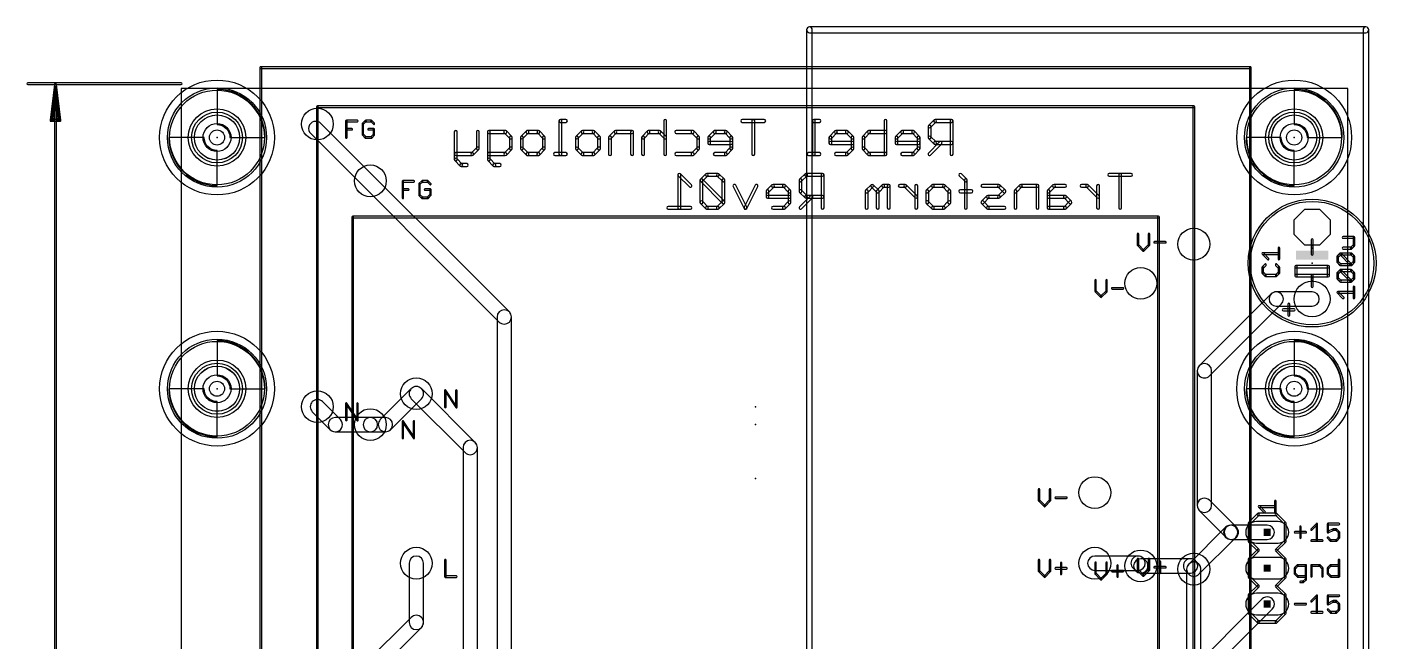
# Model space of a CAD drawing. Extents: x -11 to 85, y -7 to 98.
# Drawn here: x -10.9 to 84.5, y 54.5 to 98 of the extents above; entities that cross this region are included whole.
import ezdxf

# ---------------------------------------------------------------- set-up
doc = ezdxf.new("R2010")
doc.units = 0
for name, color, linetype in [('1', 14, 'CONTINUOUS'), ('16', 174, 'CONTINUOUS'), ('17', 94, 'CONTINUOUS'), ('20', 178, 'CONTINUOUS'), ('21', 251, 'CONTINUOUS'), ('22', 251, 'CONTINUOUS'), ('23', 178, 'CONTINUOUS'), ('25', 251, 'CONTINUOUS'), ('27', 251, 'CONTINUOUS'), ('39', 14, 'CONTINUOUS'), ('40', 174, 'CONTINUOUS'), ('41', 14, 'CONTINUOUS'), ('42', 174, 'CONTINUOUS'), ('43', 94, 'CONTINUOUS'), ('47', 251, 'CONTINUOUS'), ('51', 251, 'CONTINUOUS')]:
    doc.layers.add(name, color=color, linetype=linetype)

# ---------------------------------------------------------------- blocks, each defined once
blk = doc.blocks.new('RECT')
blk.add_solid([(-0.5, -0.5), (0.5, -0.5), (-0.5, 0.5), (0.5, 0.5)])
blk = doc.blocks.new('ROUNDP')
blk.add_circle((0, 0), 0.5)
blk = doc.blocks.new('OCTAGONP')
blk.add_lwpolyline([(-0.5, -0.2071), (-0.5, 0.2071), (-0.2071, 0.5), (0.2071, 0.5), (0.5, 0.2071), (0.5, -0.2071), (0.2071, -0.5), (-0.2071, -0.5)], close=True)
blk = doc.blocks.new('LONGP100')
blk.add_lwpolyline([(-0.5, -0.5), (0.5, -0.5, 1), (0.5, 0.5), (-0.5, 0.5, 1)], format="xyb", close=True)

msp = doc.modelspace()

# ---------------------------------------------------------------- linework, layer by layer
at = {"layer": '1'}
for points in [[(77.1108, 79.0992), (72.0308, 74.0192, 1), (72.7492, 73.3008), (77.8292, 78.3808, 1)], [(80.01, 79.248), (77.47, 79.248, 1), (77.47, 78.232), (80.01, 78.232, 1)], [(71.882, 73.66), (71.882, 64.135, 1), (72.898, 64.135), (72.898, 73.66, 1)], [(72.0308, 63.7758), (73.9358, 61.8708, 1), (74.6542, 62.5892), (72.7492, 64.4942, 1)], [(73.8908, 62.5892), (71.2808, 59.9792, 1), (71.9992, 59.2608), (74.6092, 61.8708, 1)], [(74.295, 62.738), (74.25, 62.738, 1), (74.25, 61.722), (74.295, 61.722, 1)], [(76.835, 62.738), (74.295, 62.738, 1), (74.295, 61.722), (76.835, 61.722, 1)], [(64.64, 59.532), (67.7, 59.532, 1), (67.7, 60.548), (64.64, 60.548, 1)], [(67.3408, 59.6808), (67.5308, 59.4908, 1), (68.2492, 60.2092), (68.0592, 60.3992, 1)], [(67.89, 59.342), (71.41, 59.342, 1), (71.41, 60.358), (67.89, 60.358, 1)], [(71.0508, 59.4908), (71.2808, 59.2608, 1), (71.9992, 59.9792), (71.7692, 60.2092, 1)], [(71.9992, 51.5958), (77.1942, 56.7908, 1), (76.4758, 57.5092), (71.2808, 52.3142, 1)]]:
    msp.add_lwpolyline(points, format="xyb", close=True, dxfattribs=at)
at = {"layer": '16'}
for points in [[(44.2468, 97.79), (44.2468, -2.54, 1), (44.6532, -2.54), (44.6532, 97.79, 1)], [(83.82, 97.9932), (44.45, 97.9932, 1), (44.45, 97.5868), (83.82, 97.5868, 1)], [(84.0232, -2.54), (84.0232, 97.79, 1), (83.6168, 97.79), (83.6168, -2.54, 1)], [(9.1658, 90.4458), (22.5008, 77.1108, 1), (23.2192, 77.8292), (9.8842, 91.1642, 1)], [(22.352, 77.47), (22.352, 41.275, 1), (23.368, 41.275), (23.368, 77.47, 1)], [(14.8092, 69.4908), (16.9992, 71.6808, 1), (16.2808, 72.3992), (14.0908, 70.2092, 1)], [(20.8092, 68.5892), (16.9992, 72.3992, 1), (16.2808, 71.6808), (20.0908, 67.8708, 1)], [(11.2692, 70.2092), (9.9992, 71.4792, 1), (9.2808, 70.7608), (10.5508, 69.4908, 1)], [(13.39, 70.358), (10.91, 70.358, 1), (10.91, 69.342), (13.39, 69.342, 1)], [(13.39, 69.342), (14.45, 69.342, 1), (14.45, 70.358), (13.39, 70.358, 1)], [(19.942, 68.23), (19.942, 37.75, 1), (20.958, 37.75), (20.958, 68.23, 1)], [(16.132, 60.04), (16.132, 55.85, 1), (17.148, 55.85), (17.148, 60.04, 1)], [(71.132, 59.62), (71.132, 42.025, 1), (72.148, 42.025), (72.148, 59.62, 1)], [(16.2808, 56.2092), (13.0308, 52.9592, 1), (13.7492, 52.2408), (16.9992, 55.4908, 1)]]:
    msp.add_lwpolyline(points, format="xyb", close=True, dxfattribs=at)
at = {"layer": '20'}
for p, q in [((82.53, 93.65), (0, 93.65)), ((0, 93.65), (0, 0)), ((82.53, 0), (82.53, 93.65))]:
    msp.add_line(p, q, dxfattribs=at)
for centre in [(2.54, 90.17), (78.74, 90.17), (2.54, 72.39), (78.74, 72.39)]:
    msp.add_circle(centre, 1.6, dxfattribs=at)
at = {"layer": '21'}
for points in [[(5.64, 95.0565), (75.64, 95.0565, 1), (75.64, 95.1835), (5.64, 95.1835, 1)], [(5.7035, 47.12), (5.7035, 95.12, 1), (5.5765, 95.12), (5.5765, 47.12, 1)], [(75.5765, 95.12), (75.5765, 47.12, 1), (75.7035, 47.12), (75.7035, 95.12, 1)], [(9.64, 92.2865), (71.64, 92.2865, 1), (71.64, 92.4135), (9.64, 92.4135, 1)], [(9.5765, 92.35), (9.5765, 47.35, 1), (9.7035, 47.35), (9.7035, 92.35, 1)], [(71.5765, 92.35), (71.5765, 47.35, 1), (71.7035, 47.35), (71.7035, 92.35, 1)], [(11.7416, 90.1708), (11.7416, 91.3402, 1), (11.64, 91.3402), (11.64, 90.1708, 1)], [(11.6908, 91.2894), (12.4704, 91.2894, 1), (12.4704, 91.391), (11.6908, 91.391, 1)], [(11.6908, 90.7047), (12.0806, 90.7047, 1), (12.0806, 90.8063), (11.6908, 90.8063, 1)], [(13.0192, 91.3761), (12.8243, 91.1812, 1), (12.8961, 91.1094), (13.091, 91.3043, 1)], [(12.8094, 91.1453), (12.8094, 90.3657, 1), (12.911, 90.3657), (12.911, 91.1453, 1)], [(13.4449, 91.391), (13.0551, 91.391, 1), (13.0551, 91.2894), (13.4449, 91.2894, 1)], [(13.6398, 90.8063), (13.25, 90.8063, 1), (13.25, 90.7047), (13.6398, 90.7047, 1)], [(13.6757, 91.1812), (13.4808, 91.3761, 1), (13.409, 91.3043), (13.6039, 91.1094, 1)], [(13.6906, 90.3657), (13.6906, 90.7555, 1), (13.589, 90.7555), (13.589, 90.3657, 1)], [(12.8243, 90.3298), (13.0192, 90.1349, 1), (13.091, 90.2067), (12.8961, 90.4016, 1)], [(13.0551, 90.12), (13.4449, 90.12, 1), (13.4449, 90.2216), (13.0551, 90.2216, 1)], [(13.4808, 90.1349), (13.6757, 90.3298, 1), (13.6039, 90.4016), (13.409, 90.2067, 1)], [(15.7416, 85.9008), (15.7416, 87.0702, 1), (15.64, 87.0702), (15.64, 85.9008, 1)], [(15.6908, 87.0194), (16.4704, 87.0194, 1), (16.4704, 87.121), (15.6908, 87.121, 1)], [(17.0192, 87.1061), (16.8243, 86.9112, 1), (16.8961, 86.8394), (17.091, 87.0343, 1)], [(16.8094, 86.8753), (16.8094, 86.0957, 1), (16.911, 86.0957), (16.911, 86.8753, 1)], [(17.4449, 87.121), (17.0551, 87.121, 1), (17.0551, 87.0194), (17.4449, 87.0194, 1)], [(17.6757, 86.9112), (17.4808, 87.1061, 1), (17.409, 87.0343), (17.6039, 86.8394, 1)], [(15.6908, 86.4347), (16.0806, 86.4347, 1), (16.0806, 86.5363), (15.6908, 86.5363, 1)], [(16.8243, 86.0598), (17.0192, 85.8649, 1), (17.091, 85.9367), (16.8961, 86.1316, 1)], [(17.0551, 85.85), (17.4449, 85.85, 1), (17.4449, 85.9516), (17.0551, 85.9516, 1)], [(17.6398, 86.5363), (17.25, 86.5363, 1), (17.25, 86.4347), (17.6398, 86.4347, 1)], [(17.4808, 85.8649), (17.6757, 86.0598, 1), (17.6039, 86.1316), (17.409, 85.9367, 1)], [(17.6906, 86.0957), (17.6906, 86.4855, 1), (17.589, 86.4855), (17.589, 86.0957, 1)], [(12.14, 84.4765), (69.14, 84.4765, 1), (69.14, 84.6035), (12.14, 84.6035, 1)], [(12.2035, 47.54), (12.2035, 84.54, 1), (12.0765, 84.54), (12.0765, 47.54, 1)], [(69.0765, 84.54), (69.0765, 47.54, 1), (69.2035, 47.54), (69.2035, 84.54, 1)], [(67.64, 83.3402), (67.64, 82.5606, 1), (67.7416, 82.5606), (67.7416, 83.3402, 1)], [(68.5212, 82.5606), (68.5212, 83.3402, 1), (68.4196, 83.3402), (68.4196, 82.5606, 1)], [(67.6549, 82.5247), (68.0447, 82.1349, 1), (68.1165, 82.2067), (67.7267, 82.5965, 1)], [(68.1165, 82.1349), (68.5063, 82.5247, 1), (68.4345, 82.5965), (68.0447, 82.2067, 1)], [(68.8602, 82.7047), (69.6398, 82.7047, 1), (69.6398, 82.8063), (68.8602, 82.8063, 1)], [(80.0862, 81.915), (80.0862, 82.423, 1), (79.9338, 82.423), (79.9338, 81.915, 1)], [(81.153, 81.1022), (78.867, 81.1022, 1), (78.867, 80.9498), (81.153, 80.9498, 1)], [(78.7908, 81.026), (78.7908, 80.391, 1), (78.9432, 80.391), (78.9432, 81.026, 1)], [(78.867, 80.3148), (80.01, 80.3148, 1), (80.01, 80.4672), (78.867, 80.4672, 1)], [(80.0862, 80.137), (80.0862, 80.391, 1), (79.9338, 80.391), (79.9338, 80.137, 1)], [(80.01, 80.3148), (81.153, 80.3148, 1), (81.153, 80.4672), (80.01, 80.4672, 1)], [(81.2292, 80.391), (81.2292, 81.026, 1), (81.0768, 81.026), (81.0768, 80.391, 1)], [(64.64, 80.0702), (64.64, 79.2906, 1), (64.7416, 79.2906), (64.7416, 80.0702, 1)], [(64.6549, 79.2547), (65.0447, 78.8649, 1), (65.1165, 78.9367), (64.7267, 79.3265, 1)], [(65.1165, 78.8649), (65.5063, 79.2547, 1), (65.4345, 79.3265), (65.0447, 78.9367, 1)], [(65.5212, 79.2906), (65.5212, 80.0702, 1), (65.4196, 80.0702), (65.4196, 79.2906, 1)], [(65.8602, 79.4347), (66.6398, 79.4347, 1), (66.6398, 79.5363), (65.8602, 79.5363, 1)], [(78.4352, 77.597), (78.4352, 78.359, 1), (78.2828, 78.359), (78.2828, 77.597, 1)], [(77.978, 77.9018), (78.74, 77.9018, 1), (78.74, 78.0542), (77.978, 78.0542, 1)], [(18.7416, 71.0908), (18.7416, 72.2602, 1), (18.64, 72.2602), (18.64, 71.0908, 1)], [(18.6485, 72.232), (19.4281, 71.0626, 1), (19.5127, 71.119), (18.7331, 72.2884, 1)], [(19.5212, 71.0908), (19.5212, 72.2602, 1), (19.4196, 72.2602), (19.4196, 71.0908, 1)], [(11.7416, 70.1708), (11.7416, 71.3402, 1), (11.64, 71.3402), (11.64, 70.1708, 1)], [(11.6485, 71.312), (12.4281, 70.1426, 1), (12.5127, 70.199), (11.7331, 71.3684, 1)], [(12.5212, 70.1708), (12.5212, 71.3402, 1), (12.4196, 71.3402), (12.4196, 70.1708, 1)], [(15.7416, 68.9008), (15.7416, 70.0702, 1), (15.64, 70.0702), (15.64, 68.9008, 1)], [(15.6485, 70.042), (16.4281, 68.8726, 1), (16.5127, 68.929), (15.7331, 70.0984, 1)], [(16.5212, 68.9008), (16.5212, 70.0702, 1), (16.4196, 70.0702), (16.4196, 68.9008, 1)], [(60.64, 65.2602), (60.64, 64.4806, 1), (60.7416, 64.4806), (60.7416, 65.2602, 1)], [(61.5212, 64.4806), (61.5212, 65.2602, 1), (61.4196, 65.2602), (61.4196, 64.4806, 1)], [(60.6549, 64.4447), (61.0447, 64.0549, 1), (61.1165, 64.1267), (60.7267, 64.5165, 1)], [(61.1165, 64.0549), (61.5063, 64.4447, 1), (61.4345, 64.5165), (61.0447, 64.1267, 1)], [(61.8602, 64.6247), (62.6398, 64.6247, 1), (62.6398, 64.7263), (61.8602, 64.7263, 1)], [(76.6888, 63.709), (76.3074, 64.0903, 1), (76.2176, 64.0005), (76.5989, 63.6192, 1)], [(76.2625, 63.9819), (77.4065, 63.9819, 1), (77.4065, 64.1089), (76.2625, 64.1089, 1)], [(77.47, 63.6641), (77.47, 64.4268, 1), (77.343, 64.4268), (77.343, 63.6641, 1)], [(76.1461, 63.5539), (75.5111, 62.9189, 1), (75.6189, 62.8111), (76.2539, 63.4461, 1)], [(77.47, 63.5762), (76.2, 63.5762, 1), (76.2, 63.4238), (77.47, 63.4238, 1)], [(78.1589, 62.9189), (77.5239, 63.5539, 1), (77.4161, 63.4461), (78.0511, 62.8111, 1)], [(75.6412, 61.595), (75.6412, 62.865, 1), (75.4888, 62.865), (75.4888, 61.595, 1)], [(78.0288, 62.865), (78.0288, 61.595, 1), (78.1812, 61.595), (78.1812, 62.865, 1)], [(78.7908, 62.1797), (79.5704, 62.1797, 1), (79.5704, 62.2813), (78.7908, 62.2813, 1)], [(79.1298, 62.6203), (79.1298, 61.8407, 1), (79.2314, 61.8407), (79.2314, 62.6203, 1)], [(79.9961, 62.3895), (80.3859, 62.7793, 1), (80.3141, 62.8511), (79.9243, 62.4613, 1)], [(80.2992, 62.8152), (80.2992, 61.6458, 1), (80.4008, 61.6458), (80.4008, 62.8152, 1)], [(81.9092, 62.866), (81.1296, 62.866, 1), (81.1296, 62.7644), (81.9092, 62.7644, 1)], [(81.0788, 62.8152), (81.0788, 62.2305, 1), (81.1804, 62.2305), (81.1804, 62.8152, 1)], [(81.1523, 62.1851), (81.5421, 62.38, 1), (81.4967, 62.4708), (81.1069, 62.2759, 1)], [(81.5194, 62.3746), (81.7143, 62.3746, 1), (81.7143, 62.4762), (81.5194, 62.4762, 1)], [(81.6784, 62.3895), (81.8733, 62.1946, 1), (81.9451, 62.2664), (81.7502, 62.4613, 1)], [(81.8584, 62.2305), (81.8584, 61.8407, 1), (81.96, 61.8407), (81.96, 62.2305, 1)], [(76.2539, 61.0139), (75.6189, 61.6489, 1), (75.5111, 61.5411), (76.1461, 60.9061, 1)], [(78.0511, 61.6489), (77.4161, 61.0139, 1), (77.5239, 60.9061), (78.1589, 61.5411, 1)], [(79.9602, 61.595), (80.7398, 61.595, 1), (80.7398, 61.6966), (79.9602, 61.6966, 1)], [(81.3604, 61.6817), (81.1655, 61.8766, 1), (81.0937, 61.8048), (81.2886, 61.6099, 1)], [(81.7143, 61.6966), (81.3245, 61.6966, 1), (81.3245, 61.595), (81.7143, 61.595, 1)], [(81.8733, 61.8766), (81.6784, 61.6817, 1), (81.7502, 61.6099), (81.9451, 61.8048, 1)], [(18.64, 60.2602), (18.64, 59.0908, 1), (18.7416, 59.0908), (18.7416, 60.2602, 1)], [(60.64, 60.2602), (60.64, 59.4806, 1), (60.7416, 59.4806), (60.7416, 60.2602, 1)], [(61.5212, 59.4806), (61.5212, 60.2602, 1), (61.4196, 60.2602), (61.4196, 59.4806, 1)], [(67.64, 60.3402), (67.64, 59.5606, 1), (67.7416, 59.5606), (67.7416, 60.3402, 1)], [(68.5212, 59.5606), (68.5212, 60.3402, 1), (68.4196, 60.3402), (68.4196, 59.5606, 1)], [(69.1992, 60.1453), (69.1992, 59.3657, 1), (69.3008, 59.3657), (69.3008, 60.1453, 1)], [(75.6189, 60.2711), (76.2539, 60.9061, 1), (76.1461, 61.0139), (75.5111, 60.3789, 1)], [(75.6412, 59.055), (75.6412, 60.325, 1), (75.4888, 60.325), (75.4888, 59.055, 1)], [(77.4161, 60.9061), (78.0511, 60.2711, 1), (78.1589, 60.3789), (77.5239, 61.0139, 1)], [(78.0288, 60.325), (78.0288, 59.055, 1), (78.1812, 59.055), (78.1812, 60.325, 1)], [(81.8584, 60.2752), (81.8584, 59.1058, 1), (81.96, 59.1058), (81.96, 60.2752, 1)], [(60.6549, 59.4447), (61.0447, 59.0549, 1), (61.1165, 59.1267), (60.7267, 59.5165, 1)], [(61.1165, 59.0549), (61.5063, 59.4447, 1), (61.4345, 59.5165), (61.0447, 59.1267, 1)], [(61.8602, 59.6247), (62.6398, 59.6247, 1), (62.6398, 59.7263), (61.8602, 59.7263, 1)], [(62.1992, 60.0653), (62.1992, 59.2857, 1), (62.3008, 59.2857), (62.3008, 60.0653, 1)], [(64.64, 60.0702), (64.64, 59.2906, 1), (64.7416, 59.2906), (64.7416, 60.0702, 1)], [(64.6549, 59.2547), (65.0447, 58.8649, 1), (65.1165, 58.9367), (64.7267, 59.3265, 1)], [(65.1165, 58.8649), (65.5063, 59.2547, 1), (65.4345, 59.3265), (65.0447, 58.9367, 1)], [(65.5212, 59.2906), (65.5212, 60.0702, 1), (65.4196, 60.0702), (65.4196, 59.2906, 1)], [(65.8602, 59.4347), (66.6398, 59.4347, 1), (66.6398, 59.5363), (65.8602, 59.5363, 1)], [(66.1992, 59.8753), (66.1992, 59.0957, 1), (66.3008, 59.0957), (66.3008, 59.8753, 1)], [(67.6549, 59.5247), (68.0447, 59.1349, 1), (68.1165, 59.2067), (67.7267, 59.5965, 1)], [(68.1165, 59.1349), (68.5063, 59.5247, 1), (68.4345, 59.5965), (68.0447, 59.2067, 1)], [(68.8602, 59.7047), (69.6398, 59.7047, 1), (69.6398, 59.8063), (68.8602, 59.8063, 1)], [(78.9498, 59.9213), (78.7549, 59.7264, 1), (78.8267, 59.6546), (79.0216, 59.8495, 1)], [(78.74, 59.6905), (78.74, 59.3007, 1), (78.8416, 59.3007), (78.8416, 59.6905, 1)], [(78.7549, 59.2648), (78.9498, 59.0699, 1), (79.0216, 59.1417), (78.8267, 59.3366, 1)], [(79.5704, 59.9362), (78.9857, 59.9362, 1), (78.9857, 59.8346), (79.5704, 59.8346, 1)], [(79.6212, 58.9109), (79.6212, 59.8854, 1), (79.5196, 59.8854), (79.5196, 58.9109, 1)], [(80.011, 59.1058), (80.011, 59.8854, 1), (79.9094, 59.8854), (79.9094, 59.1058, 1)], [(79.9602, 59.8346), (80.5449, 59.8346, 1), (80.5449, 59.9362), (79.9602, 59.9362, 1)], [(80.509, 59.8495), (80.7039, 59.6546, 1), (80.7757, 59.7264), (80.5808, 59.9213, 1)], [(80.689, 59.6905), (80.689, 59.1058, 1), (80.7906, 59.1058), (80.7906, 59.6905, 1)], [(81.1655, 59.6546), (81.3604, 59.8495, 1), (81.2886, 59.9213), (81.0937, 59.7264, 1)], [(81.1804, 59.3007), (81.1804, 59.6905, 1), (81.0788, 59.6905), (81.0788, 59.3007, 1)], [(81.3604, 59.1417), (81.1655, 59.3366, 1), (81.0937, 59.2648), (81.2886, 59.0699, 1)], [(81.3245, 59.8346), (81.9092, 59.8346, 1), (81.9092, 59.9362), (81.3245, 59.9362, 1)], [(18.6908, 59.04), (19.4704, 59.04, 1), (19.4704, 59.1416), (18.6908, 59.1416, 1)], [(76.2539, 58.4739), (75.6189, 59.1089, 1), (75.5111, 59.0011), (76.1461, 58.3661, 1)], [(75.6189, 57.7311), (76.2539, 58.3661, 1), (76.1461, 58.4739), (75.5111, 57.8389, 1)], [(78.0511, 59.1089), (77.4161, 58.4739, 1), (77.5239, 58.3661), (78.1589, 59.0011, 1)], [(77.4161, 58.3661), (78.0511, 57.7311, 1), (78.1589, 57.8389), (77.5239, 58.4739, 1)], [(78.9857, 59.055), (79.5704, 59.055, 1), (79.5704, 59.1566), (78.9857, 59.1566, 1)], [(79.1806, 58.6652), (79.3755, 58.6652, 1), (79.3755, 58.7668), (79.1806, 58.7668, 1)], [(79.4114, 58.6801), (79.6063, 58.875, 1), (79.5345, 58.9468), (79.3396, 58.7519, 1)], [(81.9092, 59.1566), (81.3245, 59.1566, 1), (81.3245, 59.055), (81.9092, 59.055, 1)], [(75.6412, 56.515), (75.6412, 57.785, 1), (75.4888, 57.785), (75.4888, 56.515, 1)], [(78.0288, 57.785), (78.0288, 56.515, 1), (78.1812, 56.515), (78.1812, 57.785, 1)], [(79.9961, 57.3095), (80.3859, 57.6993, 1), (80.3141, 57.7711), (79.9243, 57.3813, 1)], [(80.2992, 57.7352), (80.2992, 56.5658, 1), (80.4008, 56.5658), (80.4008, 57.7352, 1)], [(81.9092, 57.786), (81.1296, 57.786, 1), (81.1296, 57.6844), (81.9092, 57.6844, 1)], [(81.0788, 57.7352), (81.0788, 57.1505, 1), (81.1804, 57.1505), (81.1804, 57.7352, 1)], [(81.1523, 57.1051), (81.5421, 57.3, 1), (81.4967, 57.3908), (81.1069, 57.1959, 1)], [(81.5194, 57.2946), (81.7143, 57.2946, 1), (81.7143, 57.3962), (81.5194, 57.3962, 1)], [(81.6784, 57.3095), (81.8733, 57.1146, 1), (81.9451, 57.1864), (81.7502, 57.3813, 1)], [(76.2539, 55.9339), (75.6189, 56.5689, 1), (75.5111, 56.4611), (76.1461, 55.8261, 1)], [(78.0511, 56.5689), (77.4161, 55.9339, 1), (77.5239, 55.8261), (78.1589, 56.4611, 1)], [(78.7908, 57.0997), (79.5704, 57.0997, 1), (79.5704, 57.2013), (78.7908, 57.2013, 1)], [(79.9602, 56.515), (80.7398, 56.515, 1), (80.7398, 56.6166), (79.9602, 56.6166, 1)], [(81.3604, 56.6017), (81.1655, 56.7966, 1), (81.0937, 56.7248), (81.2886, 56.5299, 1)], [(81.7143, 56.6166), (81.3245, 56.6166, 1), (81.3245, 56.515), (81.7143, 56.515, 1)], [(81.8733, 56.7966), (81.6784, 56.6017, 1), (81.7502, 56.5299), (81.9451, 56.7248, 1)], [(81.8584, 57.1505), (81.8584, 56.7607, 1), (81.96, 56.7607), (81.96, 57.1505, 1)], [(77.47, 55.9562), (76.2, 55.9562, 1), (76.2, 55.8038), (77.47, 55.8038, 1)]]:
    msp.add_lwpolyline(points, format="xyb", close=True, dxfattribs=at)
for centre, radius in [((2.54, 90.17), 3.5052), ((78.74, 90.17), 3.5052), ((2.54, 90.17), 3.3528), ((78.74, 90.17), 3.3528), ((2.54, 90.17), 1.8016), ((2.54, 90.17), 1.5984), ((78.74, 90.17), 1.8016), ((78.74, 90.17), 1.5984), ((80.01, 81.28), 4.5212), ((80.01, 81.28), 4.3688), ((2.54, 72.39), 3.5052), ((2.54, 72.39), 3.3528), ((78.74, 72.39), 3.5052), ((78.74, 72.39), 3.3528), ((2.54, 72.39), 1.8016), ((2.54, 72.39), 1.5984), ((78.74, 72.39), 1.8016), ((78.74, 72.39), 1.5984)]:
    msp.add_circle(centre, radius, dxfattribs=at)
at = {"layer": '22'}
for points in [[(27.2224, 91.442), (26.8326, 91.442, 1), (26.8326, 91.2388), (27.2224, 91.2388, 1)], [(26.731, 91.3404), (26.731, 89.0016, 1), (26.9342, 89.0016), (26.9342, 91.3404, 1)], [(34.1372, 91.3404), (34.1372, 89.0016, 1), (34.3404, 89.0016), (34.3404, 91.3404, 1)], [(41.2552, 91.442), (39.696, 91.442, 1), (39.696, 91.2388), (41.2552, 91.2388, 1)], [(40.5772, 89.0016), (40.5772, 91.3404, 1), (40.374, 91.3404), (40.374, 89.0016, 1)], [(45.1532, 91.442), (44.7634, 91.442, 1), (44.7634, 91.2388), (45.1532, 91.2388, 1)], [(44.6618, 91.3404), (44.6618, 89.0016, 1), (44.865, 89.0016), (44.865, 91.3404, 1)], [(49.7292, 91.3404), (49.7292, 89.0016, 1), (49.9324, 89.0016), (49.9324, 91.3404, 1)], [(52.8476, 90.9506), (52.8476, 90.171, 1), (53.0508, 90.171), (53.0508, 90.9506, 1)], [(53.2672, 91.4122), (52.8774, 91.0224, 1), (53.021, 90.8788), (53.4108, 91.2686, 1)], [(54.5084, 91.442), (53.339, 91.442, 1), (53.339, 91.2388), (54.5084, 91.2388, 1)], [(54.61, 89.0016), (54.61, 91.3404, 1), (54.4068, 91.3404), (54.4068, 89.0016, 1)], [(19.3249, 90.5608), (19.3249, 88.6118, 1), (19.5281, 88.6118), (19.5281, 90.5608, 1)], [(20.884, 90.5608), (20.884, 89.3914, 1), (21.0872, 89.3914), (21.0872, 90.5608, 1)], [(21.8668, 88.6118), (21.8668, 90.5608, 1), (21.6636, 90.5608), (21.6636, 88.6118, 1)], [(21.7652, 90.4592), (22.9346, 90.4592, 1), (22.9346, 90.6624), (21.7652, 90.6624, 1)], [(22.8628, 90.489), (23.2526, 90.0992, 1), (23.3963, 90.2428), (23.0065, 90.6326, 1)], [(23.2228, 90.171), (23.2228, 89.3914, 1), (23.426, 89.3914), (23.426, 90.171, 1)], [(24.2056, 89.3914), (24.2056, 90.171, 1), (24.0024, 90.171), (24.0024, 89.3914, 1)], [(24.1759, 90.0992), (24.5657, 90.489, 1), (24.422, 90.6326), (24.0322, 90.2428, 1)], [(24.4938, 90.4592), (25.2734, 90.4592, 1), (25.2734, 90.6624), (24.4938, 90.6624, 1)], [(25.2016, 90.489), (25.5914, 90.0992, 1), (25.7351, 90.2428), (25.3453, 90.6326, 1)], [(25.5616, 90.171), (25.5616, 89.3914, 1), (25.7648, 89.3914), (25.7648, 90.171, 1)], [(28.1036, 89.3914), (28.1036, 90.171, 1), (27.9004, 90.171), (27.9004, 89.3914, 1)], [(28.0739, 90.0992), (28.4637, 90.489, 1), (28.32, 90.6326), (27.9302, 90.2428, 1)], [(28.3918, 90.4592), (29.1714, 90.4592, 1), (29.1714, 90.6624), (28.3918, 90.6624, 1)], [(29.0996, 90.489), (29.4894, 90.0992, 1), (29.6331, 90.2428), (29.2433, 90.6326, 1)], [(29.4596, 90.171), (29.4596, 89.3914, 1), (29.6628, 89.3914), (29.6628, 90.171, 1)], [(30.2392, 90.171), (30.2392, 89.0016, 1), (30.4424, 89.0016), (30.4424, 90.171, 1)], [(30.6588, 90.6326), (30.269, 90.2428, 1), (30.4127, 90.0992), (30.8025, 90.489, 1)], [(31.9, 90.6624), (30.7306, 90.6624, 1), (30.7306, 90.4592), (31.9, 90.4592, 1)], [(32.0016, 89.0016), (32.0016, 90.5608, 1), (31.7984, 90.5608), (31.7984, 89.0016, 1)], [(32.578, 90.171), (32.578, 89.0016, 1), (32.7812, 89.0016), (32.7812, 90.171, 1)], [(32.9976, 90.6326), (32.6078, 90.2428, 1), (32.7515, 90.0992), (33.1413, 90.489, 1)], [(33.849, 90.6624), (33.0694, 90.6624, 1), (33.0694, 90.4592), (33.849, 90.4592, 1)], [(34.3107, 90.2428), (33.9209, 90.6326, 1), (33.7772, 90.489), (34.167, 90.0992, 1)], [(35.0184, 90.4592), (36.1878, 90.4592, 1), (36.1878, 90.6624), (35.0184, 90.6624, 1)], [(36.116, 90.489), (36.5058, 90.0992, 1), (36.6495, 90.2428), (36.2597, 90.6326, 1)], [(36.476, 90.171), (36.476, 89.3914, 1), (36.6792, 89.3914), (36.6792, 90.171, 1)], [(37.2556, 90.171), (37.2556, 89.7812, 1), (37.4588, 89.7812), (37.4588, 90.171, 1)], [(37.3572, 89.6796), (38.9164, 89.6796, 1), (38.9164, 89.8828), (37.3572, 89.8828, 1)], [(37.6752, 90.6326), (37.2854, 90.2428, 1), (37.4291, 90.0992), (37.8189, 90.489, 1)], [(38.5266, 90.6624), (37.747, 90.6624, 1), (37.747, 90.4592), (38.5266, 90.4592, 1)], [(38.9883, 90.2428), (38.5985, 90.6326, 1), (38.4548, 90.489), (38.8446, 90.0992, 1)], [(39.018, 89.3914), (39.018, 90.171, 1), (38.8148, 90.171), (38.8148, 89.3914, 1)], [(45.8312, 90.171), (45.8312, 89.7812, 1), (46.0344, 89.7812), (46.0344, 90.171, 1)], [(45.9328, 89.6796), (47.492, 89.6796, 1), (47.492, 89.8828), (45.9328, 89.8828, 1)], [(46.2508, 90.6326), (45.861, 90.2428, 1), (46.0047, 90.0992), (46.3945, 90.489, 1)], [(47.1022, 90.6624), (46.3226, 90.6624, 1), (46.3226, 90.4592), (47.1022, 90.4592, 1)], [(47.5639, 90.2428), (47.1741, 90.6326, 1), (47.0304, 90.489), (47.4202, 90.0992, 1)], [(47.5936, 89.3914), (47.5936, 90.171, 1), (47.3904, 90.171), (47.3904, 89.3914, 1)], [(48.3732, 89.3914), (48.3732, 90.171, 1), (48.17, 90.171), (48.17, 89.3914, 1)], [(48.3435, 90.0992), (48.7333, 90.489, 1), (48.5896, 90.6326), (48.1998, 90.2428, 1)], [(48.6614, 90.4592), (49.8308, 90.4592, 1), (49.8308, 90.6624), (48.6614, 90.6624, 1)], [(50.5088, 90.171), (50.5088, 89.7812, 1), (50.712, 89.7812), (50.712, 90.171, 1)], [(50.6104, 89.6796), (52.1696, 89.6796, 1), (52.1696, 89.8828), (50.6104, 89.8828, 1)], [(50.9284, 90.6326), (50.5386, 90.2428, 1), (50.6822, 90.0992), (51.072, 90.489, 1)], [(51.7798, 90.6624), (51.0002, 90.6624, 1), (51.0002, 90.4592), (51.7798, 90.4592, 1)], [(52.2414, 90.2428), (51.8516, 90.6326, 1), (51.708, 90.489), (52.0978, 90.0992, 1)], [(52.2712, 89.3914), (52.2712, 90.171, 1), (52.068, 90.171), (52.068, 89.3914, 1)], [(52.8774, 90.0992), (53.2672, 89.7094, 1), (53.4108, 89.853), (53.021, 90.2428, 1)], [(53.657, 89.853), (52.8774, 89.0734, 1), (53.021, 88.9298), (53.8006, 89.7094, 1)], [(53.339, 89.6796), (54.5084, 89.6796, 1), (54.5084, 89.8828), (53.339, 89.8828, 1)], [(20.5959, 89.1032), (19.4265, 89.1032, 1), (19.4265, 88.9), (20.5959, 88.9, 1)], [(20.9138, 89.4632), (20.524, 89.0734, 1), (20.6677, 88.9298), (21.0575, 89.3196, 1)], [(22.9346, 89.1032), (21.7652, 89.1032, 1), (21.7652, 88.9), (22.9346, 88.9, 1)], [(23.2526, 89.4632), (22.8628, 89.0734, 1), (23.0065, 88.9298), (23.3963, 89.3196, 1)], [(24.5657, 89.0734), (24.1759, 89.4632, 1), (24.0322, 89.3196), (24.422, 88.9298, 1)], [(25.2734, 89.1032), (24.4938, 89.1032, 1), (24.4938, 88.9), (25.2734, 88.9, 1)], [(25.5914, 89.4632), (25.2016, 89.0734, 1), (25.3453, 88.9298), (25.7351, 89.3196, 1)], [(27.2224, 89.1032), (26.4428, 89.1032, 1), (26.4428, 88.9), (27.2224, 88.9, 1)], [(28.4637, 89.0734), (28.0739, 89.4632, 1), (27.9302, 89.3196), (28.32, 88.9298, 1)], [(29.1714, 89.1032), (28.3918, 89.1032, 1), (28.3918, 88.9), (29.1714, 88.9, 1)], [(29.4894, 89.4632), (29.0996, 89.0734, 1), (29.2433, 88.9298), (29.6331, 89.3196, 1)], [(36.1878, 89.1032), (35.0184, 89.1032, 1), (35.0184, 88.9), (36.1878, 88.9, 1)], [(36.5058, 89.4632), (36.116, 89.0734, 1), (36.2597, 88.9298), (36.6495, 89.3196, 1)], [(37.747, 88.9), (38.5266, 88.9, 1), (38.5266, 89.1032), (37.747, 89.1032, 1)], [(38.5985, 88.9298), (38.9883, 89.3196, 1), (38.8446, 89.4632), (38.4548, 89.0734, 1)], [(45.1532, 89.1032), (44.3736, 89.1032, 1), (44.3736, 88.9), (45.1532, 88.9, 1)], [(46.3226, 88.9), (47.1022, 88.9, 1), (47.1022, 89.1032), (46.3226, 89.1032, 1)], [(47.1741, 88.9298), (47.5639, 89.3196, 1), (47.4202, 89.4632), (47.0304, 89.0734, 1)], [(48.7333, 89.0734), (48.3435, 89.4632, 1), (48.1998, 89.3196), (48.5896, 88.9298, 1)], [(49.8308, 89.1032), (48.6614, 89.1032, 1), (48.6614, 88.9), (49.8308, 88.9, 1)], [(51.0002, 88.9), (51.7798, 88.9, 1), (51.7798, 89.1032), (51.0002, 89.1032, 1)], [(51.8516, 88.9298), (52.2414, 89.3196, 1), (52.0978, 89.4632), (51.708, 89.0734, 1)], [(19.3546, 88.54), (19.7444, 88.1502, 1), (19.8881, 88.2938), (19.4983, 88.6836, 1)], [(19.8163, 88.1204), (20.2061, 88.1204, 1), (20.2061, 88.3236), (19.8163, 88.3236, 1)], [(22.2269, 88.2938), (21.8371, 88.6836, 1), (21.6934, 88.54), (22.0832, 88.1502, 1)], [(22.5448, 88.3236), (22.155, 88.3236, 1), (22.155, 88.1204), (22.5448, 88.1204, 1)], [(35.1432, 87.5304), (35.1432, 85.1916, 1), (35.3464, 85.1916), (35.3464, 87.5304, 1)], [(36.0963, 86.8226), (35.3167, 87.6022, 1), (35.173, 87.4586), (35.9526, 86.679, 1)], [(36.7024, 87.1406), (36.7024, 85.5814, 1), (36.9056, 85.5814), (36.9056, 87.1406, 1)], [(37.122, 87.6022), (36.7322, 87.2124, 1), (36.8759, 87.0688), (37.2657, 87.4586, 1)], [(38.4351, 85.6532), (36.8759, 87.2124, 1), (36.7322, 87.0688), (38.2914, 85.5096, 1)], [(37.9734, 87.632), (37.1938, 87.632, 1), (37.1938, 87.4288), (37.9734, 87.4288, 1)], [(38.4351, 87.2124), (38.0453, 87.6022, 1), (37.9016, 87.4586), (38.2914, 87.0688, 1)], [(38.4648, 85.5814), (38.4648, 87.1406, 1), (38.2616, 87.1406), (38.2616, 85.5814, 1)], [(40.0133, 85.237), (39.2337, 86.7962, 1), (39.052, 86.7054), (39.8316, 85.1462, 1)], [(40.6112, 86.7962), (39.8316, 85.237, 1), (40.0133, 85.1462), (40.7929, 86.7054, 1)], [(41.7996, 86.8226), (41.4098, 86.4328, 1), (41.5535, 86.2892), (41.9433, 86.679, 1)], [(42.651, 86.8524), (41.8714, 86.8524, 1), (41.8714, 86.6492), (42.651, 86.6492, 1)], [(43.1127, 86.4328), (42.7229, 86.8226, 1), (42.5792, 86.679), (42.969, 86.2892, 1)], [(43.7188, 87.1406), (43.7188, 86.361, 1), (43.922, 86.361), (43.922, 87.1406, 1)], [(44.1384, 87.6022), (43.7486, 87.2124, 1), (43.8923, 87.0688), (44.2821, 87.4586, 1)], [(45.3796, 87.632), (44.2102, 87.632, 1), (44.2102, 87.4288), (45.3796, 87.4288, 1)], [(45.4812, 85.1916), (45.4812, 87.5304, 1), (45.278, 87.5304), (45.278, 85.1916, 1)], [(48.816, 86.8226), (48.4262, 86.4328, 1), (48.5699, 86.2892), (48.9597, 86.679, 1)], [(49.3495, 86.4328), (48.9597, 86.8226, 1), (48.816, 86.679), (49.2058, 86.2892, 1)], [(49.5956, 86.8226), (49.2058, 86.4328, 1), (49.3495, 86.2892), (49.7393, 86.679, 1)], [(50.0572, 86.8524), (49.6674, 86.8524, 1), (49.6674, 86.6492), (50.0572, 86.6492, 1)], [(50.1588, 85.1916), (50.1588, 86.7508, 1), (49.9556, 86.7508), (49.9556, 85.1916, 1)], [(51.2266, 86.8524), (50.8368, 86.8524, 1), (50.8368, 86.6492), (51.2266, 86.6492, 1)], [(52.0781, 86.043), (51.2985, 86.8226, 1), (51.1548, 86.679), (51.9344, 85.8994, 1)], [(52.1078, 85.1916), (52.1078, 86.7508, 1), (51.9046, 86.7508), (51.9046, 85.1916, 1)], [(52.8577, 86.2892), (53.2475, 86.679, 1), (53.1038, 86.8226), (52.714, 86.4328, 1)], [(53.1756, 86.6492), (53.9552, 86.6492, 1), (53.9552, 86.8524), (53.1756, 86.8524, 1)], [(53.8834, 86.679), (54.2732, 86.2892, 1), (54.4169, 86.4328), (54.0271, 86.8226, 1)], [(55.5863, 87.2124), (55.1965, 87.6022, 1), (55.0528, 87.4586), (55.4426, 87.0688, 1)], [(55.616, 85.1916), (55.616, 87.1406, 1), (55.4128, 87.1406), (55.4128, 85.1916, 1)], [(57.8532, 86.8524), (56.6838, 86.8524, 1), (56.6838, 86.6492), (57.8532, 86.6492, 1)], [(58.3149, 86.4328), (57.9251, 86.8226, 1), (57.7814, 86.679), (58.1712, 86.2892, 1)], [(59.3406, 86.8226), (58.9508, 86.4328, 1), (59.0945, 86.2892), (59.4843, 86.679, 1)], [(60.5818, 86.8524), (59.4124, 86.8524, 1), (59.4124, 86.6492), (60.5818, 86.6492, 1)], [(60.6834, 85.1916), (60.6834, 86.7508, 1), (60.4802, 86.7508), (60.4802, 85.1916, 1)], [(61.6794, 86.8226), (61.2896, 86.4328, 1), (61.4333, 86.2892), (61.8231, 86.679, 1)], [(62.5308, 86.8524), (61.7512, 86.8524, 1), (61.7512, 86.6492), (62.5308, 86.6492, 1)], [(64.09, 86.8524), (63.7002, 86.8524, 1), (63.7002, 86.6492), (64.09, 86.6492, 1)], [(64.9414, 86.043), (64.1618, 86.8226, 1), (64.0182, 86.679), (64.7978, 85.8994, 1)], [(64.9712, 85.1916), (64.9712, 86.7508, 1), (64.768, 86.7508), (64.768, 85.1916, 1)], [(67.2084, 87.632), (65.6492, 87.632, 1), (65.6492, 87.4288), (67.2084, 87.4288, 1)], [(66.5304, 85.1916), (66.5304, 87.5304, 1), (66.3272, 87.5304), (66.3272, 85.1916, 1)], [(41.38, 86.361), (41.38, 85.9712, 1), (41.5832, 85.9712), (41.5832, 86.361, 1)], [(41.4816, 85.8696), (43.0408, 85.8696, 1), (43.0408, 86.0728), (41.4816, 86.0728, 1)], [(43.1424, 85.5814), (43.1424, 86.361, 1), (42.9392, 86.361), (42.9392, 85.5814, 1)], [(43.7486, 86.2892), (44.1384, 85.8994, 1), (44.2821, 86.043), (43.8923, 86.4328, 1)], [(44.5282, 86.043), (43.7486, 85.2634, 1), (43.8923, 85.1198), (44.6719, 85.8994, 1)], [(44.2102, 85.8696), (45.3796, 85.8696, 1), (45.3796, 86.0728), (44.2102, 86.0728, 1)], [(48.3964, 86.361), (48.3964, 85.1916, 1), (48.5996, 85.1916), (48.5996, 86.361, 1)], [(49.176, 86.361), (49.176, 85.1916, 1), (49.3792, 85.1916), (49.3792, 86.361, 1)], [(52.8874, 85.5814), (52.8874, 86.361, 1), (52.6842, 86.361), (52.6842, 85.5814, 1)], [(54.2434, 86.361), (54.2434, 85.5814, 1), (54.4466, 85.5814), (54.4466, 86.361, 1)], [(55.9042, 86.4626), (55.1246, 86.4626, 1), (55.1246, 86.2594), (55.9042, 86.2594, 1)], [(56.7557, 85.5096), (57.1455, 85.8994, 1), (57.0018, 86.043), (56.612, 85.6532, 1)], [(57.0736, 85.8696), (57.8532, 85.8696, 1), (57.8532, 86.0728), (57.0736, 86.0728, 1)], [(57.9251, 85.8994), (58.3149, 86.2892, 1), (58.1712, 86.4328), (57.7814, 86.043, 1)], [(58.921, 86.361), (58.921, 85.1916, 1), (59.1242, 85.1916), (59.1242, 86.361, 1)], [(61.2598, 86.361), (61.2598, 85.1916, 1), (61.463, 85.1916), (61.463, 86.361, 1)], [(62.5308, 86.0728), (61.3614, 86.0728, 1), (61.3614, 85.8696), (62.5308, 85.8696, 1)], [(62.9924, 85.6532), (62.6027, 86.043, 1), (62.459, 85.8994), (62.8488, 85.5096, 1)], [(36.0244, 85.2932), (34.4652, 85.2932, 1), (34.4652, 85.09), (36.0244, 85.09, 1)], [(36.7322, 85.5096), (37.122, 85.1198, 1), (37.2657, 85.2634), (36.8759, 85.6532, 1)], [(37.1938, 85.09), (37.9734, 85.09, 1), (37.9734, 85.2932), (37.1938, 85.2932, 1)], [(38.0453, 85.1198), (38.4351, 85.5096, 1), (38.2914, 85.6532), (37.9016, 85.2634, 1)], [(41.8714, 85.09), (42.651, 85.09, 1), (42.651, 85.2932), (41.8714, 85.2932, 1)], [(42.7229, 85.1198), (43.1127, 85.5096, 1), (42.969, 85.6532), (42.5792, 85.2634, 1)], [(53.2475, 85.2634), (52.8577, 85.6532, 1), (52.714, 85.5096), (53.1038, 85.1198, 1)], [(53.9552, 85.2932), (53.1756, 85.2932, 1), (53.1756, 85.09), (53.9552, 85.09, 1)], [(54.2732, 85.6532), (53.8834, 85.2634, 1), (54.0271, 85.1198), (54.4169, 85.5096, 1)], [(57.1455, 85.2634), (56.7557, 85.6532, 1), (56.612, 85.5096), (57.0018, 85.1198, 1)], [(58.243, 85.2932), (57.0736, 85.2932, 1), (57.0736, 85.09), (58.243, 85.09, 1)], [(61.3614, 85.09), (62.5308, 85.09, 1), (62.5308, 85.2932), (61.3614, 85.2932, 1)], [(62.6027, 85.1198), (62.9924, 85.5096, 1), (62.8488, 85.6532), (62.459, 85.2634, 1)]]:
    msp.add_lwpolyline(points, format="xyb", close=True, dxfattribs=at)
at = {"layer": '23'}
for p in [(2.54, 90.17), (78.74, 90.17), (80.01, 81.28), (2.54, 72.39), (78.74, 72.39), (40.64, 71.12), (40.64, 69.85), (40.64, 66.04), (76.835, 59.69)]:
    msp.add_point(p, dxfattribs=at)
at = {"layer": '25'}
for points in [[(77.724, 81.5731), (77.724, 82.3357, 1), (77.597, 82.3357), (77.597, 81.5731, 1)], [(76.9428, 81.618), (76.5614, 81.9993, 1), (76.4716, 81.9095), (76.8529, 81.5282, 1)], [(76.5165, 81.8909), (77.6605, 81.8909, 1), (77.6605, 82.0179), (76.5165, 82.0179, 1)], [(76.6623, 81.2113), (76.4716, 81.0206, 1), (76.5614, 80.9308), (76.7521, 81.1214, 1)], [(77.7054, 81.0206), (77.5147, 81.2113, 1), (77.4249, 81.1214), (77.6156, 80.9308, 1)], [(76.453, 80.9757), (76.453, 80.5944, 1), (76.58, 80.5944), (76.58, 80.9757, 1)], [(76.4716, 80.5495), (76.6623, 80.3588, 1), (76.7521, 80.4486), (76.5614, 80.6393, 1)], [(76.7072, 80.3402), (77.4698, 80.3402, 1), (77.4698, 80.4672), (76.7072, 80.4672, 1)], [(77.5147, 80.3588), (77.7054, 80.5495, 1), (77.6156, 80.6393), (77.4249, 80.4486, 1)], [(77.724, 80.5944), (77.724, 80.9757, 1), (77.597, 80.9757), (77.597, 80.5944, 1)]]:
    msp.add_lwpolyline(points, format="xyb", close=True, dxfattribs=at)
at = {"layer": '27'}
for points in [[(82.9691, 83.1632), (82.2065, 83.1632, 1), (82.2065, 83.0362), (82.9691, 83.0362, 1)], [(83.0326, 82.5278), (83.0326, 83.0997, 1), (82.9056, 83.0997), (82.9056, 82.5278, 1)], [(82.2065, 82.2736), (82.7784, 82.2736, 1), (82.7784, 82.4006), (82.2065, 82.4006, 1)], [(82.8233, 82.2922), (83.014, 82.4829, 1), (82.9242, 82.5727), (82.7335, 82.382, 1)], [(81.87, 81.6948), (82.0607, 81.8854, 1), (81.9709, 81.9752), (81.7802, 81.7846, 1)], [(81.8886, 81.3584), (81.8886, 81.7397, 1), (81.7616, 81.7397), (81.7616, 81.3584, 1)], [(82.0607, 81.2126), (81.87, 81.4033, 1), (81.7802, 81.3135), (81.9709, 81.1228, 1)], [(82.0158, 81.8668), (82.7784, 81.8668, 1), (82.7784, 81.9938), (82.0158, 81.9938, 1)], [(82.8233, 81.2126), (82.0607, 81.9752, 1), (81.9709, 81.8854), (82.7335, 81.1228, 1)], [(82.7784, 81.2312), (82.0158, 81.2312, 1), (82.0158, 81.1042), (82.7784, 81.1042, 1)], [(82.7335, 81.8854), (82.9242, 81.6948, 1), (83.014, 81.7846), (82.8233, 81.9752, 1)], [(82.9242, 81.4033), (82.7335, 81.2126, 1), (82.8233, 81.1228), (83.014, 81.3135, 1)], [(82.9056, 81.7397), (82.9056, 81.3584, 1), (83.0326, 81.3584), (83.0326, 81.7397, 1)], [(81.87, 80.5254), (82.0607, 80.716, 1), (81.9709, 80.8058), (81.7802, 80.6152, 1)], [(81.8886, 80.189), (81.8886, 80.5703, 1), (81.7616, 80.5703), (81.7616, 80.189, 1)], [(82.0607, 80.0432), (81.87, 80.2339, 1), (81.7802, 80.1441), (81.9709, 79.9534, 1)], [(82.0158, 80.6974), (82.7784, 80.6974, 1), (82.7784, 80.8244), (82.0158, 80.8244, 1)], [(82.8233, 80.0432), (82.0607, 80.8058, 1), (81.9709, 80.716), (82.7335, 79.9534, 1)], [(82.7335, 80.716), (82.9242, 80.5254, 1), (83.014, 80.6152), (82.8233, 80.8058, 1)], [(82.9242, 80.2339), (82.7335, 80.0432, 1), (82.8233, 79.9534), (83.014, 80.1441, 1)], [(82.9056, 80.5703), (82.9056, 80.189, 1), (83.0326, 80.189), (83.0326, 80.5703, 1)], [(82.2514, 78.8738), (81.87, 79.2551, 1), (81.7802, 79.1653), (82.1615, 78.784, 1)], [(81.8251, 79.1467), (82.9691, 79.1467, 1), (82.9691, 79.2737), (81.8251, 79.2737, 1)], [(82.7784, 80.0618), (82.0158, 80.0618, 1), (82.0158, 79.9348), (82.7784, 79.9348, 1)], [(83.0326, 78.8289), (83.0326, 79.5915, 1), (82.9056, 79.5915), (82.9056, 78.8289, 1)]]:
    msp.add_lwpolyline(points, format="xyb", close=True, dxfattribs=at)
at = {"layer": '39'}
for centre, radius in [((2.54, 90.17), 4.064), ((78.74, 90.17), 4.064), ((2.54, 90.17), 2.032), ((78.74, 90.17), 2.032), ((2.54, 72.39), 4.064), ((78.74, 72.39), 4.064), ((2.54, 72.39), 2.032), ((78.74, 72.39), 2.032)]:
    msp.add_circle(centre, radius, dxfattribs=at)
at = {"layer": '40'}
for centre, radius in [((2.54, 90.17), 4.064), ((78.74, 90.17), 4.064), ((2.54, 90.17), 2.032), ((78.74, 90.17), 2.032), ((2.54, 72.39), 4.064), ((78.74, 72.39), 4.064), ((2.54, 72.39), 2.032), ((78.74, 72.39), 2.032)]:
    msp.add_circle(centre, radius, dxfattribs=at)
at = {"layer": '41'}
for centre, radius in [((2.54, 90.17), 4.064), ((78.74, 90.17), 4.064), ((2.54, 90.17), 2.032), ((78.74, 90.17), 2.032), ((2.54, 72.39), 4.064), ((78.74, 72.39), 4.064), ((2.54, 72.39), 2.032), ((78.74, 72.39), 2.032)]:
    msp.add_circle(centre, radius, dxfattribs=at)
at = {"layer": '42'}
for centre, radius in [((2.54, 90.17), 4.064), ((78.74, 90.17), 4.064), ((2.54, 90.17), 2.032), ((78.74, 90.17), 2.032), ((2.54, 72.39), 4.064), ((78.74, 72.39), 4.064), ((2.54, 72.39), 2.032), ((78.74, 72.39), 2.032)]:
    msp.add_circle(centre, radius, dxfattribs=at)
at = {"layer": '43'}
for centre, radius in [((2.54, 90.17), 4.064), ((78.74, 90.17), 4.064), ((2.54, 90.17), 2.032), ((78.74, 90.17), 2.032), ((2.54, 72.39), 4.064), ((78.74, 72.39), 4.064), ((2.54, 72.39), 2.032), ((78.74, 72.39), 2.032)]:
    msp.add_circle(centre, radius, dxfattribs=at)
at = {"layer": '47'}
for points in [[(0, 94.045), (-10.84, 94.045, 1), (-10.84, 93.915), (0, 93.915, 1)], [(-8.9545, 93.9231), (-9.2737, 91.3881, 1), (-9.1447, 91.3719), (-8.8255, 93.9069, 1)], [(-8.9547, 93.9216), (-9.2147, 91.3866, 1), (-9.0853, 91.3734), (-8.8253, 93.9084, 1)], [(-8.9549, 93.9183), (-9.0849, 91.3833, 1), (-8.9551, 91.3767), (-8.8251, 93.9117, 1)], [(-8.825, 0.065), (-8.825, 93.915, 1), (-8.955, 93.915), (-8.955, 0.065, 1)], [(-8.5063, 91.3881), (-8.8255, 93.9231, 1), (-8.9545, 93.9069), (-8.6353, 91.3719, 1)], [(-8.6951, 91.3833), (-8.8251, 93.9183, 1), (-8.9549, 93.9117), (-8.8249, 91.3767, 1)], [(-8.5653, 91.3866), (-8.8253, 93.9216, 1), (-8.9547, 93.9084), (-8.6947, 91.3734, 1)], [(-9.2092, 91.315), (-8.5708, 91.315, 1), (-8.5708, 91.445), (-9.2092, 91.445, 1)]]:
    msp.add_lwpolyline(points, format="xyb", close=True, dxfattribs=at)
at = {"layer": '51'}
for points in [[(3.4544, 90.17), (5.9436, 90.17, 0.4142), (2.54, 93.5736), (2.54, 91.0844, -0.4142)], [(79.6544, 90.17), (82.1436, 90.17, 0.4142), (78.74, 93.5736), (78.74, 91.0844, -0.4142)], [(1.6256, 90.17), (-0.8636, 90.17, 0.4142), (2.54, 86.7664), (2.54, 89.2556, -0.4142)], [(77.8256, 90.17), (75.3364, 90.17, 0.4142), (78.74, 86.7664), (78.74, 89.2556, -0.4142)], [(80.0862, 82.423), (80.0862, 82.931, 1), (79.9338, 82.931), (79.9338, 82.423, 1)], [(80.0862, 79.629), (80.0862, 80.137, 1), (79.9338, 80.137), (79.9338, 79.629, 1)], [(3.4544, 72.39), (5.9436, 72.39, 0.4142), (2.54, 75.7936), (2.54, 73.3044, -0.4142)], [(79.6544, 72.39), (82.1436, 72.39, 0.4142), (78.74, 75.7936), (78.74, 73.3044, -0.4142)], [(1.6256, 72.39), (-0.8636, 72.39, 0.4142), (2.54, 68.9864), (2.54, 71.4756, -0.4142)], [(77.8256, 72.39), (75.3364, 72.39, 0.4142), (78.74, 68.9864), (78.74, 71.4756, -0.4142)]]:
    msp.add_lwpolyline(points, format="xyb", close=True, dxfattribs=at)
for centre, radius in [((2.54, 90.17), 0.9906), ((2.54, 90.17), 0.5334), ((78.74, 90.17), 0.9906), ((78.74, 90.17), 0.5334), ((2.54, 72.39), 0.9906), ((2.54, 72.39), 0.5334), ((78.74, 72.39), 0.9906), ((78.74, 72.39), 0.5334)]:
    msp.add_circle(centre, radius, dxfattribs=at)

# ---------------------------------------------------------------- block references
at = {"layer": '17'}
for name, p, xscale, yscale in [('ROUNDP', (9.64, 91.12), 2.25, 2.25), ('ROUNDP', (9.64, 91.12), 2.25, 2.25), ('ROUNDP', (13.39, 87.1), 2.25, 2.25), ('ROUNDP', (13.39, 87.1), 2.25, 2.25), ('ROUNDP', (71.64, 82.62), 2.25, 2.25), ('ROUNDP', (71.64, 82.62), 2.25, 2.25), ('ROUNDP', (67.89, 79.85), 2.25, 2.25), ('ROUNDP', (67.89, 79.85), 2.25, 2.25), ('ROUNDP', (16.64, 72.04), 2.25, 2.25), ('ROUNDP', (16.64, 72.04), 2.25, 2.25), ('ROUNDP', (9.64, 71.12), 2.25, 2.25), ('ROUNDP', (9.64, 71.12), 2.25, 2.25), ('ROUNDP', (13.39, 69.85), 2.25, 2.25), ('ROUNDP', (13.39, 69.85), 2.25, 2.25), ('ROUNDP', (64.64, 65.04), 2.25, 2.25), ('ROUNDP', (64.64, 65.04), 2.25, 2.25), ('LONGP100', (76.835, 62.23), 1.524, 1.524), ('LONGP100', (76.835, 62.23), 1.524, 1.524), ('ROUNDP', (16.64, 60.04), 2.25, 2.25), ('ROUNDP', (16.64, 60.04), 2.25, 2.25), ('ROUNDP', (64.64, 60.04), 2.25, 2.25), ('ROUNDP', (64.64, 60.04), 2.25, 2.25), ('ROUNDP', (67.89, 59.85), 2.25, 2.25), ('ROUNDP', (67.89, 59.85), 2.25, 2.25), ('ROUNDP', (71.64, 59.62), 2.25, 2.25), ('ROUNDP', (71.64, 59.62), 2.25, 2.25), ('LONGP100', (76.835, 59.69), 1.524, 1.524), ('LONGP100', (76.835, 59.69), 1.524, 1.524), ('LONGP100', (76.835, 57.15), 1.524, 1.524), ('LONGP100', (76.835, 57.15), 1.524, 1.524)]:
    msp.add_blockref(name, p, dxfattribs=dict(at, xscale=xscale, yscale=yscale))
at = {"layer": '17', "xscale": 2.54, "yscale": 2.54, "rotation": 90}
for name, p in [('OCTAGONP', (80.01, 83.82)), ('OCTAGONP', (80.01, 83.82)), ('ROUNDP', (80.01, 78.74)), ('ROUNDP', (80.01, 78.74))]:
    msp.add_blockref(name, p, dxfattribs=at)
at = {"layer": '21', "xscale": 0.635, "yscale": 2.286, "rotation": 90}
msp.add_blockref('RECT', (80.01, 81.8515), dxfattribs=at)
at = {"layer": '51', "xscale": 0.508, "yscale": 0.508, "rotation": 270}
for p in [(76.835, 62.23), (76.835, 59.69), (76.835, 57.15)]:
    msp.add_blockref('RECT', p, dxfattribs=at)

doc.saveas('drawing.dxf')
